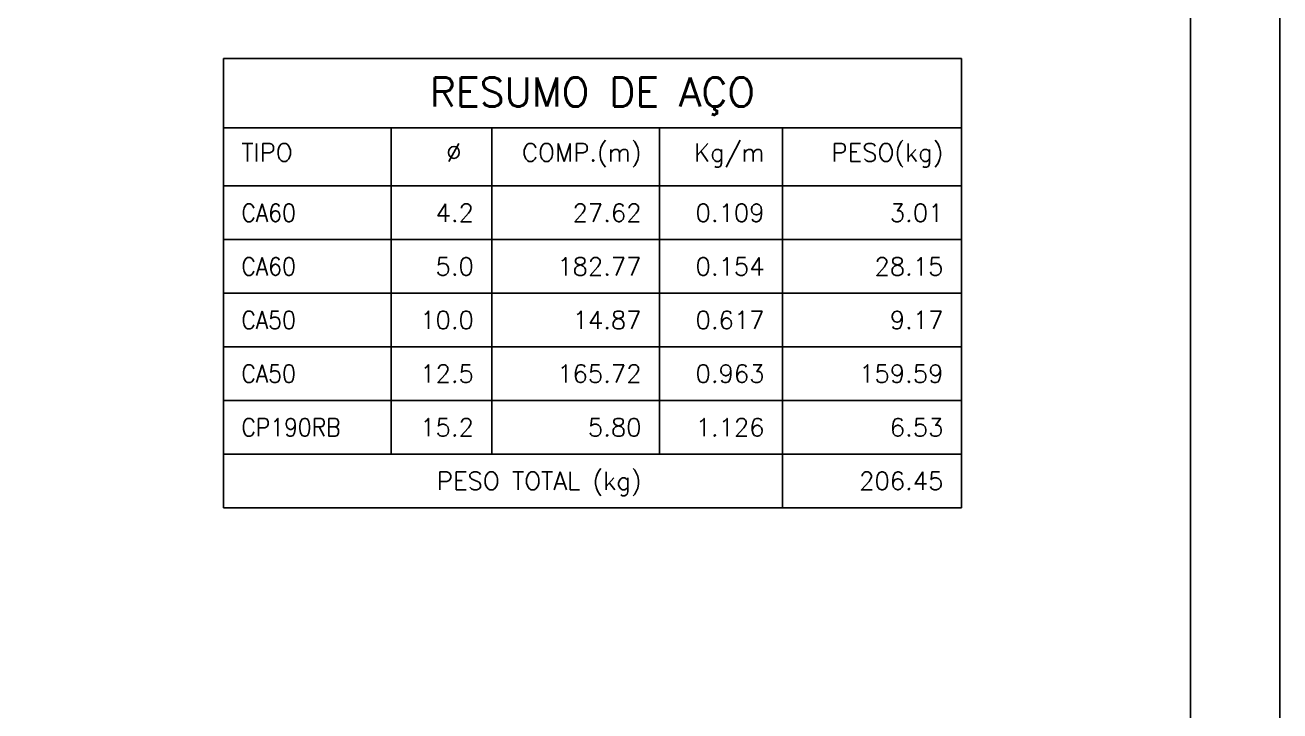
# Model space of a CAD drawing. Header units: centimetres. Extents: x 1658 to 19651, y 8294 to 11444.
# Drawn here: x 8089 to 9141, y 8870 to 9445 of the extents above; entities that cross this region are included whole.
import ezdxf
from ezdxf.enums import TextEntityAlignment as Align

# ---------------------------------------------------------------- set-up
doc = ezdxf.new("R2010")
doc.units = ezdxf.units.CM
doc.header["$LTSCALE"] = 50
doc.header["$MEASUREMENT"] = 0
for name, color, linetype in [('FORMATO-PRECON', 2, 'Continuous'), ('HACHURAS-PRECON', 1, 'Continuous'), ('ListaF', 3, 'Continuous')]:
    doc.layers.add(name, color=color, linetype=linetype)
doc.styles.get("Standard").update_dxf_attribs({"font": 'romans.shx'})

# ---------------------------------------------------------------- blocks, each defined once
blk = doc.blocks.new('A$C2E607E54')
at = {"layer": 'FORMATO-PRECON'}
blk.add_lwpolyline([(0, 4200), (2970, 4200), (2970, 0), (0, 0)], close=True, dxfattribs=at)
at = {"layer": 'FORMATO-PRECON', "color": 6}
blk.add_lwpolyline([(100, 3950), (2870, 3950), (2870, 100), (100, 100)], close=True, dxfattribs=at)

msp = doc.modelspace()

# ---------------------------------------------------------------- linework, layer by layer
at = {"layer": 'ListaF', "color": 2}
for p, q in [((8255, 9040.11), (8255, 9417.06)), ((8255, 9417.06), (8873.75, 9417.06)), ((8873.75, 9417.06), (8873.75, 9040.11)), ((8255, 9358.94), (8873.75, 9358.94)), ((8395.62, 9358.94), (8395.62, 9085.11)), ((8480, 9358.94), (8480, 9085.11)), ((8620.62, 9358.94), (8620.62, 9085.11)), ((8723.75, 9358.94), (8723.75, 9040.11)), ((8255, 9310.19), (8873.75, 9310.19)), ((8255, 9265.11), (8873.75, 9265.11)), ((8255, 9220.11), (8873.75, 9220.11)), ((8255, 9175.11), (8873.75, 9175.11)), ((8255, 9130.11), (8873.75, 9130.11)), ((8255, 9085.11), (8873.75, 9085.11)), ((8873.75, 9040.11), (8255, 9040.11))]:
    msp.add_line(p, q, dxfattribs=at)

# ---------------------------------------------------------------- block references
at = {"layer": 'HACHURAS-PRECON', "xscale": 0.7499999999999996, "yscale": 0.7499999999999996, "zscale": 0.7499999999999996}
msp.add_blockref('A$C2E607E54', (6913.36, 8293.94), dxfattribs=at)

# ---------------------------------------------------------------- texts
at = {"layer": 'ListaF', "color": 4}
msp.add_text('RESUMO DE AÇO', height=24.375, dxfattribs=at).set_placement((8564.37, 9388.94), align=Align.MIDDLE_CENTER)
at = {"layer": 'ListaF', "color": 2}
msp.add_text('TIPO', height=15, dxfattribs=at).set_placement((8270, 9338.31), align=Align.MIDDLE_LEFT)
for s, p in [('Ø ', (8465, 9338.31)), ('COMP.(m)', (8605.62, 9338.31)), ('Kg/m', (8708.75, 9338.31)), ('PESO(kg)', (8858.75, 9338.31))]:
    msp.add_text(s, height=15, dxfattribs=at).set_placement(p, align=Align.MIDDLE_RIGHT)
at = {"layer": 'ListaF', "color": 3, "width": 0.9}
for s, p in [('CA60', (8270, 9287.61)), ('CA60', (8270, 9242.61)), ('CA50', (8270, 9197.61)), ('CA50', (8270, 9152.61)), ('CP190RB', (8270, 9107.61))]:
    msp.add_text(s, height=15, dxfattribs=at).set_placement(p, align=Align.MIDDLE_LEFT)
at = {"layer": 'ListaF', "color": 3}
for s, p in [('4.2', (8465, 9287.61)), ('27.62', (8605.62, 9287.61)), ('0.109', (8708.75, 9287.61)), ('3.01', (8858.75, 9287.61)), ('5.0', (8465, 9242.61)), ('182.77', (8605.62, 9242.61)), ('0.154', (8708.75, 9242.61)), ('28.15', (8858.75, 9242.61)), ('10.0', (8465, 9197.61)), ('14.87', (8605.62, 9197.61)), ('0.617', (8708.75, 9197.61)), ('9.17', (8858.75, 9197.61)), ('12.5', (8465, 9152.61)), ('165.72', (8605.62, 9152.61)), ('0.963', (8708.75, 9152.61)), ('159.59', (8858.75, 9152.61)), ('15.2', (8465, 9107.61)), ('5.80', (8605.62, 9107.61)), ('1.126', (8708.75, 9107.61)), ('6.53', (8858.75, 9107.61)), ('PESO TOTAL (kg)', (8605.62, 9062.61)), ('206.45', (8858.75, 9062.61))]:
    msp.add_text(s, height=15, dxfattribs=at).set_placement(p, align=Align.MIDDLE_RIGHT)

doc.saveas('drawing.dxf')
